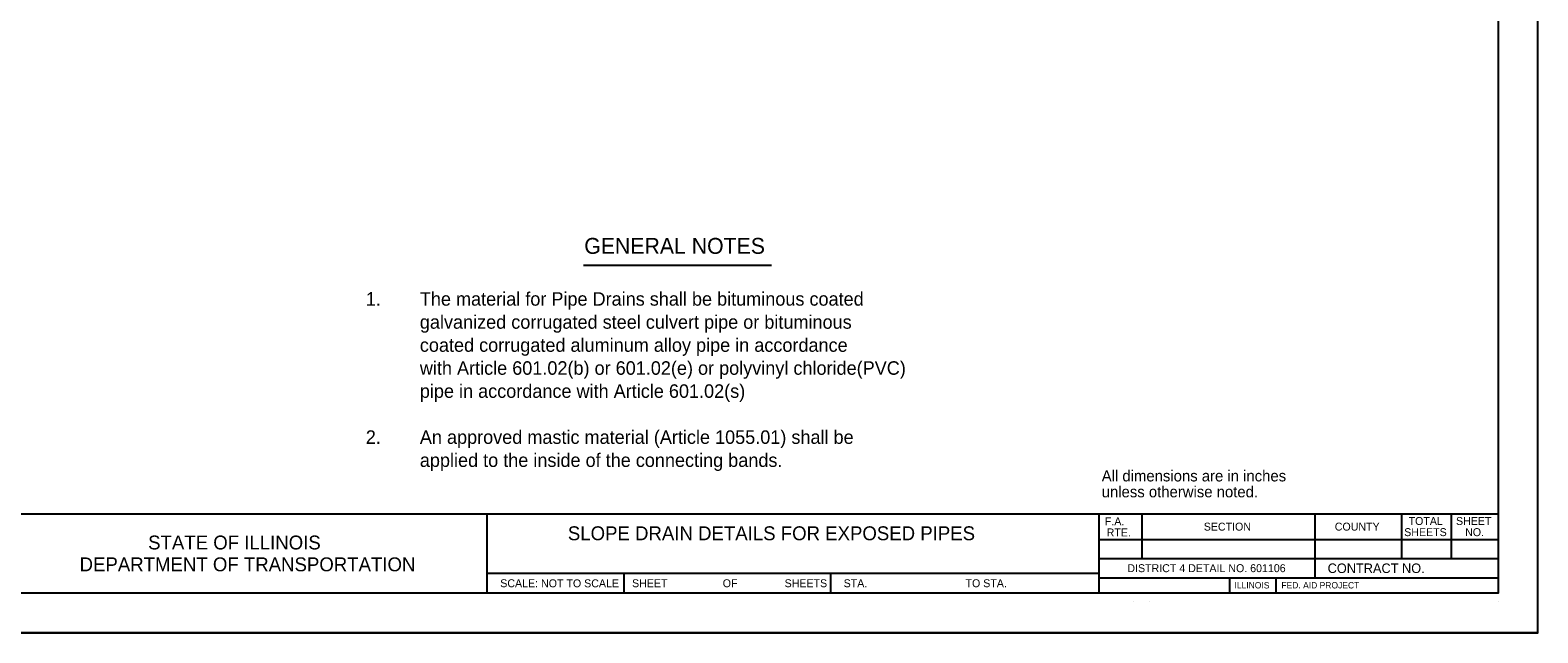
# Model space of a CAD drawing. Extents: x 0 to 2.83, y 0 to 1.83.
# Drawn here: x 1.252 to 2.833, y 0 to 0.632 of the extents above; entities that cross this region are included whole.
import ezdxf

# ---------------------------------------------------------------- set-up
doc = ezdxf.new("R2010")
doc.units = 0
for name, color, linetype in [('RD_Pr_Roadway_Notes', 7, 'Continuous'), ('SH_General_Details', 7, 'Continuous'), ('SH_Printer_Plotting_Border', 7, 'Continuous')]:
    doc.layers.add(name, color=color, linetype=linetype)

msp = doc.modelspace()

# ---------------------------------------------------------------- linework, layer by layer
at = {"layer": 'RD_Pr_Roadway_Notes'}
msp.add_line((1.8326, 0.3859), (2.0297, 0.3859), dxfattribs=at)
at = {"layer": 'SH_General_Details'}
for p, q in [((2.8333, 0), (2.8333, 1.8333)), ((0.1667, 0.125), (2.7917, 0.125)), ((1.7312, 0.125), (1.7312, 0.0417)), ((2.3729, 0.125), (2.3729, 0.0417)), ((2.4179, 0.125), (2.4179, 0.0779)), ((2.5995, 0.125), (2.5995, 0.0579)), ((2.6905, 0.125), (2.6905, 0.0779)), ((2.7423, 0.125), (2.7423, 0.0779)), ((2.3729, 0.0979), (2.7917, 0.0979)), ((2.3729, 0.0779), (2.7917, 0.0779)), ((1.7312, 0.0625), (2.3729, 0.0625)), ((1.875, 0.0625), (1.875, 0.0417)), ((2.0917, 0.0625), (2.0917, 0.0417)), ((2.3729, 0.0579), (2.7917, 0.0579)), ((2.5101, 0.0579), (2.5101, 0.0417)), ((2.5585, 0.0579), (2.5585, 0.0417)), ((2.4095, 0.0333), (2.4095, 0.0333)), ((2.4262, 0.0333), (2.4262, 0.0333)), ((2.7917, 0.0333), (2.7917, 0.0333)), ((2.8333, 0), (0, 0))]:
    msp.add_line(p, q, dxfattribs=at)
msp.add_lwpolyline([(0.1667, 1.7917), (2.7917, 1.7917), (2.7917, 0.0417), (0.1667, 0.0417)], close=True, dxfattribs=at)
at = {"layer": 'SH_Printer_Plotting_Border'}
msp.add_lwpolyline([(0, 0), (2.8333, 0), (2.8333, 1.8333), (0, 1.8333)], close=True, dxfattribs=at)

# ---------------------------------------------------------------- texts
at = {"layer": 'RD_Pr_Roadway_Notes'}
for s, height, p in [('GENERAL NOTES', 0.016667, (1.8334, 0.3977)), ('1.', 0.01417, (1.6043, 0.3433)), ('The material for Pipe Drains shall be bituminous coated', 0.014167, (1.661, 0.3433)), ('galvanized corrugated steel culvert pipe or bituminous', 0.014167, (1.661, 0.3191)), ('coated corrugated aluminum alloy pipe in accordance', 0.014167, (1.661, 0.2949)), ('with Article 601.02(b) or 601.02(e) or polyvinyl chloride(PVC)', 0.014167, (1.661, 0.2708)), ('pipe in accordance with Article 601.02(s)', 0.014167, (1.661, 0.2466)), ('2.', 0.01417, (1.6043, 0.1983)), ('An approved mastic material (Article 1055.01) shall be', 0.014167, (1.661, 0.1983)), ('applied to the inside of the connecting bands.', 0.014167, (1.661, 0.1741)), ('All dimensions are in inches ', 0.011668, (2.376, 0.1589)), ('unless otherwise noted.', 0.011668, (2.376, 0.1422))]:
    msp.add_text(s, height=height, dxfattribs=at).set_placement(p)
at = {"layer": 'SH_General_Details'}
for s, height, p in [('SLOPE DRAIN DETAILS FOR EXPOSED PIPES', 0.014583, (1.8162, 0.0972)), ('F.A.  ', 0.00833, (2.3793, 0.1129)), ('SECTION', 0.00833, (2.483, 0.1073)), ('COUNTY', 0.00833, (2.6204, 0.1073)), ('TOTAL', 0.00833, (2.6978, 0.1132)), ('SHEET', 0.00833, (2.7475, 0.1132)), ('STATE OF ILLINOIS', 0.014584, (1.3761, 0.0875)), ('RTE.', 0.00833, (2.3812, 0.1012)), ('SHEETS', 0.00833, (2.6932, 0.1015)), ('NO.', 0.00833, (2.7571, 0.1015)), ('DEPARTMENT OF TRANSPORTATION', 0.014584, (1.3042, 0.0646)), ('DISTRICT 4 DETAIL NO. 601106', 0.008333, (2.4029, 0.0637)), ('CONTRACT NO.      ', 0.01, (2.6129, 0.0628)), ('SCALE:          ', 0.008333, (1.7453, 0.0479)), ('NOT TO SCALE', 0.008333, (1.7881, 0.0478)), ('SHEET', 0.00833, (1.8835, 0.0479)), ('OF', 0.00833, (1.9786, 0.0479)), ('SHEETS', 0.00833, (2.0435, 0.0479)), ('STA.', 0.00833, (2.1054, 0.0479)), ('TO STA.', 0.00833, (2.2332, 0.0479)), ('ILLINOIS', 0.00667, (2.5152, 0.0466)), ('FED. AID PROJECT', 0.006667, (2.5644, 0.0466))]:
    msp.add_text(s, height=height, dxfattribs=at).set_placement(p)

doc.saveas('drawing.dxf')
